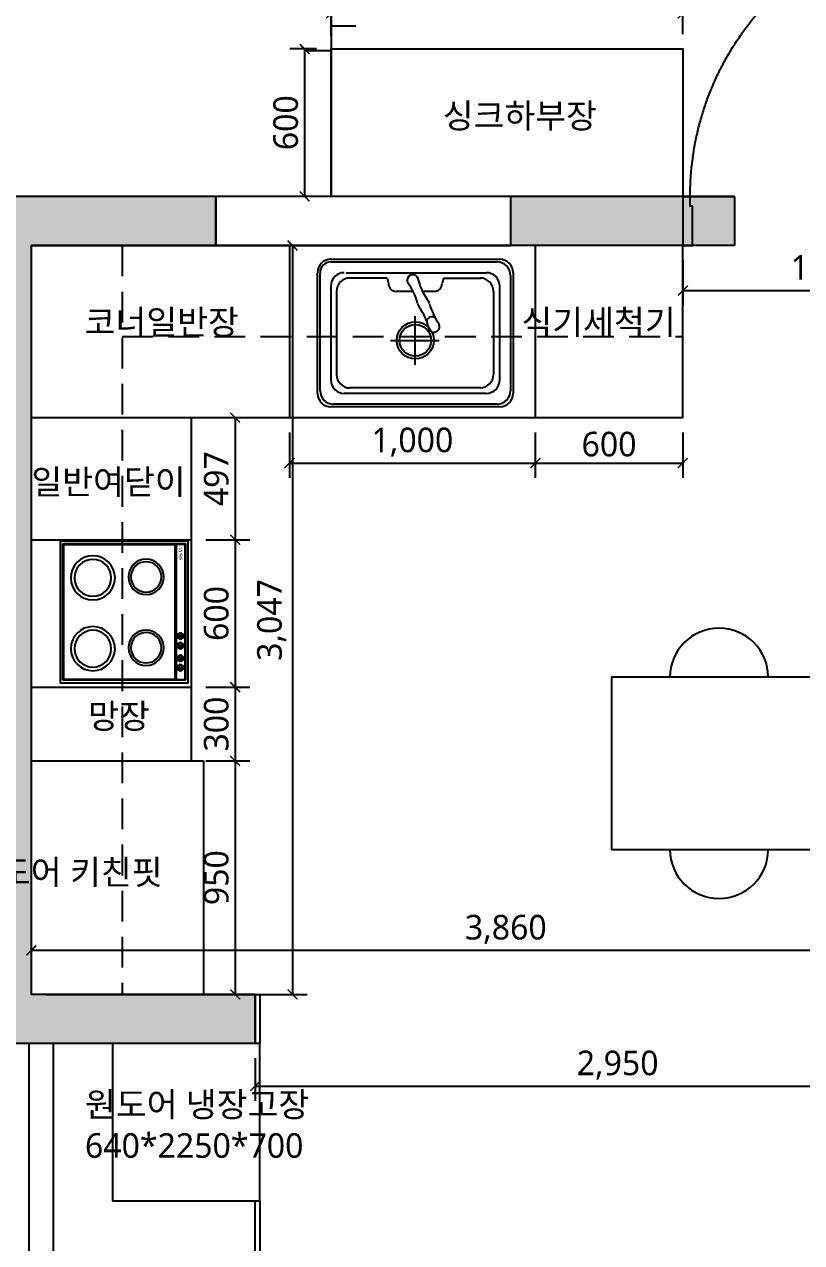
# Model space of a CAD drawing. Header units: millimetres. Extents: x 0 to 460473, y -68369 to 85219.
# Drawn here: x 223196 to 226357, y 33370 to 38327 of the extents above; entities that cross this region are included whole.
import ezdxf

# ---------------------------------------------------------------- set-up
doc = ezdxf.new("R2010")
doc.units = ezdxf.units.MM
doc.header["$LTSCALE"] = 50
doc.linetypes.add('CENTER2', pattern=[28.575, 19.05, -3.175, 3.175, -3.175])
doc.linetypes.add('HIDDEN2', pattern=[0.1875, 0.125, -0.0625])
for name, color, linetype in [('CO-FURB-DN', 9, 'Continuous'), ('DIM', 7, 'Continuous'), ('fur', 6, 'Continuous'), ('ha', 8, 'Continuous'), ('hid', 8, 'HIDDEN2'), ('text', 7, 'Continuous'), ('wall', 2, 'Continuous'), ('wall2', 3, 'Continuous'), ('win', 4, 'Continuous')]:
    doc.layers.add(name, color=color, linetype=linetype)
doc.styles.add('DH-TEXT', font='')
doc.styles.add('N 맑은고딕', font='malgun.ttf')
doc.styles.add('맑은 고딕', font='malgun.ttf')
doc.styles.get('DH-TEXT').set_extended_font_data('HY울릉도L')
doc.dimstyles.new('DH IN40', dxfattribs={"dimscale": 40, "dimtxt": 2.5, "dimasz": 1, "dimexe": 1.5, "dimexo": 1.5, "dimtad": 1, "dimdec": 7, "dimlunit": 6, "dimtxsty": '맑은 고딕', "dimblk": 'ARCHTICK', "dimcen": 2.5, "dimclrd": 256, "dimclre": 256, "dimclrt": 256, "dimadec": 0, "dimazin": 0, "dimtfac": 1, "dimtdec": 7, "dimtix": 1, "dimtmove": 0, "dimatfit": 3, "dimldrblk": 'ARCHTICK', "dimfxl": 1, "dimtfillclr": 1, "dimlwd": -1, "dimlwe": -1, "dimarcsym": 0})

# ---------------------------------------------------------------- blocks, each defined once
blk = doc.blocks.new('EWEDSF')
at = {"layer": 'ha', "transparency": 33554559}
h = blk.add_hatch(color=256, dxfattribs=at)
h.dxf.hatch_style = 1
h.paths.add_polyline_path([(221644, 39079.7), (221234, 39079.7), (221234, 28399.7), (221644, 28399.7), (221644, 28599.7), (221434, 28599.7), (221434, 29629.7), (222444, 29629.7), (222444, 29829.7), (221434, 29829.7), (221434, 34179.7), (222174, 34179.7), (222174, 34379.7), (221434, 34379.7), (221434, 36479.7), (222874, 36479.7), (222874, 34379.7), (222874, 34179.7), (224134, 34179.7), (224134, 34379.7), (223224, 34379.7), (223224, 37426.7), (223974, 37426.7), (223974, 37626.7), (222874, 37626.7), (222874, 36679.7), (222054, 36679.7), (222054, 37854.7), (221434, 37854.7), (221434, 38879.7), (221644, 38879.7)])
h.paths.add_polyline_path([(221434, 37754.7), (221954, 37754.7), (221954, 37454.7), (221954, 36679.7), (221434, 36679.7), (221434, 37454.7)], flags=16)
h.paths.add_polyline_path([(224484, 39079.2), (224244, 39079.2), (224244, 38879.7), (224484, 38879.7)])
h.paths.add_polyline_path([(226084, 37626.7), (225174, 37626.7), (225174, 37426.7), (226084, 37426.7)])
blk.add_line((224444, 38879.7), (224444, 37626.7))
blk.add_lwpolyline([(224544, 38319.7), (224444, 38319.7), (224444, 38219.7), (224344, 38219.7)])
at = {"layer": 'hid', "linetype": 'ByBlock'}
blk.add_line((225874, 37626.7), (226084, 37626.7), dxfattribs=at)
at = {"layer": 'wall', "color": 2}
for p, q in [((226084, 37626.7), (222874, 37626.7)), ((223974, 37426.7), (223974, 37626.7)), ((225174, 37426.7), (225174, 37626.7)), ((226084, 37626.7), (226084, 37426.7)), ((226084, 37426.7), (223224, 37426.7)), ((223224, 34379.7), (223224, 37426.7)), ((224134, 34379.7), (223224, 34379.7)), ((224134, 34379.7), (224134, 34179.7)), ((224134, 34179.7), (221434, 34179.7))]:
    blk.add_line(p, q, dxfattribs=at)
at = {"layer": 'win'}
blk.add_lwpolyline([(225174, 37626.7), (223974, 37626.7), (223974, 37426.7), (225174, 37426.7)], close=True, dxfattribs=at)
blk = doc.blocks.new('*U231')
at = {"layer": 'win', "linetype": 'Continuous', "transparency": 33554687}
for points in [[(30, 1350), (30, 200), (70, 200), (70, 1350)], [(0, 200), (0, 0), (40, 0), (40, 160), (30, 160), (30, 200)], [(1210, 200), (1210, 0), (1170, 0), (1170, 160), (1180, 160), (1180, 200)]]:
    blk.add_lwpolyline(points, close=True, dxfattribs=at)
at = {"layer": 'win', "linetype": 'CENTER2', "ltscale": 20, "transparency": 33554687}
blk.add_arc((30, 200), 1150, 0, 90, dxfattribs=at)
blk = doc.blocks.new('_ArchTick')
at = {"color": 0, "linetype": 'ByBlock', "const_width": 0.15}
blk.add_lwpolyline([(-0.5, -0.5), (0.5, 0.5)], dxfattribs=at)
blk = doc.blocks.new('*D251')
at = {"layer": 'Defpoints', "color": 0, "transparency": 16777216}
for p in [(224134, 34179.7), (227084, 34159.7), (227084, 34007)]:
    blk.add_point(p, dxfattribs=at)
at = {"layer": 'DIM', "transparency": 16777216}
for p, q in [((224134, 34119.7), (224134, 33947)), ((227084, 34099.7), (227084, 33947)), ((224134, 34007), (227084, 34007))]:
    blk.add_line(p, q, dxfattribs=at)
at = {"layer": 'DIM', "transparency": 16777216, "xscale": 40, "yscale": 40, "zscale": 40, "rotation": 180}
blk.add_blockref('_ArchTick', (224134, 34007), dxfattribs=at)
at = {"layer": 'DIM', "transparency": 16777216, "xscale": 40, "yscale": 40, "zscale": 40}
blk.add_blockref('_ArchTick', (227084, 34007), dxfattribs=at)
at = {"layer": 'DIM', "transparency": 16777216, "insert": (225609, 34092), "char_height": 100, "attachment_point": 5, "style": '맑은 고딕'}
blk.add_mtext('2,950', dxfattribs=at)
blk = doc.blocks.new('*D270')
at = {"layer": 'Defpoints', "color": 0, "transparency": 16777216}
for p in [(225874, 38371.7), (224444, 38219.7), (225874, 38226.7)]:
    blk.add_point(p, dxfattribs=at)
at = {"layer": 'DIM', "transparency": 16777216}
for p, q in [((224444, 38279.7), (224444, 38431.7)), ((225874, 38286.7), (225874, 38431.7)), ((224444, 38371.7), (225874, 38371.7))]:
    blk.add_line(p, q, dxfattribs=at)
at = {"layer": 'DIM', "transparency": 16777216, "xscale": 40, "yscale": 40, "zscale": 40, "rotation": 180}
blk.add_blockref('_ArchTick', (224444, 38371.7), dxfattribs=at)
at = {"layer": 'DIM', "transparency": 16777216, "xscale": 40, "yscale": 40, "zscale": 40}
blk.add_blockref('_ArchTick', (225874, 38371.7), dxfattribs=at)
at = {"layer": 'DIM', "transparency": 16777216, "insert": (225159, 38457), "char_height": 100, "attachment_point": 5, "style": '맑은 고딕'}
blk.add_mtext('1,430', dxfattribs=at)
blk = doc.blocks.new('*D271')
at = {"layer": 'Defpoints', "color": 0, "transparency": 16777216}
for p in [(224444, 38226.7), (224335.8, 37626.7), (224444, 37626.7)]:
    blk.add_point(p, dxfattribs=at)
at = {"layer": 'DIM', "transparency": 16777216}
for p, q in [((224384, 38226.7), (224275.8, 38226.7)), ((224335.8, 38226.7), (224335.8, 37626.7)), ((224384, 37626.7), (224275.8, 37626.7))]:
    blk.add_line(p, q, dxfattribs=at)
at = {"layer": 'DIM', "transparency": 16777216, "xscale": 40, "yscale": 40, "zscale": 40}
for p, rotation in [((224335.8, 38226.7), 90), ((224335.8, 37626.7), 270)]:
    blk.add_blockref('_ArchTick', p, dxfattribs=dict(at, rotation=rotation))
at = {"layer": 'DIM', "transparency": 16777216, "insert": (224259.1, 37926.7), "char_height": 100, "attachment_point": 5, "rotation": 90, "style": '맑은 고딕'}
blk.add_mtext('600', dxfattribs=at)
blk = doc.blocks.new('FB-021')
at = {"layer": 'CO-FURB-DN', "color": 8}
for p, q in [((-228.9, 399.9), (228.9, 399.9)), ((-265.3, 36.4), (-265.3, 363.6)), ((-187.4, 363.6), (192.6, 363.6)), ((265.3, 363.6), (265.3, 36.4)), ((-228.9, 327.2), (-228.9, 72.7)), ((228.9, 327.2), (228.9, 72.7)), ((192.6, 36.4), (-192.6, 36.4)), ((228.9, 0), (-228.9, 0))]:
    blk.add_line(p, q, dxfattribs=at)
at = {"layer": 'CO-FURB-DN', "color": 251}
for p, q in [((-258, 43.6), (-258, 363.6)), ((-228.9, 392.7), (221.7, 392.7)), ((-76.4, 349), (-178, 349)), ((-76.4, 349), (-72.7, 334.5)), ((76.4, 349), (72.7, 334.5)), ((76.4, 349), (178, 349)), ((258, 356.3), (258, 43.6)), ((-213.8, 313.1), (-213.8, 87.6)), ((-5.1, 312.7), (-51.6, 312.7)), ((50.9, 312.7), (19.7, 312.7)), ((212.3, 313.1), (212.3, 87.6)), ((-1.4, 245.4), (-1.4, 113.5)), ((-67.3, 179.4), (64.6, 179.4)), ((178, 50.9), (-177.4, 50.9)), ((221.7, 7.3), (-221.7, 7.3))]:
    blk.add_line(p, q, dxfattribs=at)
for radius in [50.2, 42.9]:
    blk.add_circle((0.1, 180.1), radius, dxfattribs=at)
at = {"layer": 'CO-FURB-DN', "color": 8}
for centre, radius, start, end in [((-228.9, 363.6), 36.4, 90, 180), ((228.9, 363.6), 36.4, 0, 90), ((-192.6, 327.2), 36.4, 90, 180), ((192.6, 327.2), 36.4, 0, 90), ((-6.6, 343), 15.3, 359.2451, 229.3055), ((-131.8, 248.8), 141.7, 13.1394, 38.5882), ((146.6, 375.3), 141.7, 190.5553, 216.4137), ((43.5, 289.7), 38.3, 193.1394, 216.3213), ((-101.6, 183.1), 141.7, 14.798, 36.3213), ((1.8, 268.4), 38.3, 16.5509, 36.4137), ((236.7, 338.3), 206.8, 196.5509, 214.0056), ((45.8, 228.7), 15.3, 58.1457, 163.3853), ((50.7, 217.8), 15.3, 174.4612, 18.1232), ((-192.6, 72.7), 36.4, 180, 270), ((192.6, 72.7), 36.4, 270, 0), ((-228.9, 36.4), 36.4, 180, 270), ((228.9, 36.4), 36.4, 270, 0)]:
    blk.add_arc(centre, radius, start, end, dxfattribs=at)
at = {"layer": 'CO-FURB-DN', "color": 251}
for centre, radius, start, end in [((-228.9, 363.6), 29.1, 90, 180), ((221.7, 356.3), 36.4, 0, 90), ((-177.4, 312.7), 36.4, 90, 180), ((-50.9, 334.5), 21.8, 180, 270), ((50.9, 334.5), 21.8, 270, 0), ((176, 312.7), 36.4, 0, 90), ((-176.7, 87.9), 37, 180.4305, 268.9606), ((176, 87.6), 36.4, 270, 0), ((-221.7, 43.6), 36.4, 180, 270), ((221.7, 43.6), 36.4, 270, 0)]:
    blk.add_arc(centre, radius, start, end, dxfattribs=at)
blk = doc.blocks.new('*D325')
at = {"layer": 'Defpoints', "color": 0, "transparency": 16777216}
for p in [(223874, 36726.7), (223874, 36229.7), (224053.3, 36229.7)]:
    blk.add_point(p, dxfattribs=at)
at = {"layer": 'DIM', "transparency": 16777216}
for p, q in [((223934, 36726.7), (224113.3, 36726.7)), ((224053.3, 36726.7), (224053.3, 36229.7)), ((223934, 36229.7), (224113.3, 36229.7))]:
    blk.add_line(p, q, dxfattribs=at)
at = {"layer": 'DIM', "transparency": 16777216, "xscale": 40, "yscale": 40, "zscale": 40}
for p, rotation in [((224053.3, 36726.7), 90), ((224053.3, 36229.7), 270)]:
    blk.add_blockref('_ArchTick', p, dxfattribs=dict(at, rotation=rotation))
at = {"layer": 'DIM', "transparency": 16777216, "insert": (223976.6, 36478.2), "char_height": 100, "attachment_point": 5, "rotation": 90, "style": '맑은 고딕'}
blk.add_mtext('497', dxfattribs=at)
blk = doc.blocks.new('*D326')
at = {"layer": 'Defpoints', "color": 0, "transparency": 16777216}
for p in [(223874, 36229.7), (223874, 35629.7), (224053.3, 35629.7)]:
    blk.add_point(p, dxfattribs=at)
at = {"layer": 'DIM', "transparency": 16777216}
for p, q in [((223934, 36229.7), (224113.3, 36229.7)), ((224053.3, 36229.7), (224053.3, 35629.7)), ((223934, 35629.7), (224113.3, 35629.7))]:
    blk.add_line(p, q, dxfattribs=at)
at = {"layer": 'DIM', "transparency": 16777216, "xscale": 40, "yscale": 40, "zscale": 40}
for p, rotation in [((224053.3, 36229.7), 90), ((224053.3, 35629.7), 270)]:
    blk.add_blockref('_ArchTick', p, dxfattribs=dict(at, rotation=rotation))
at = {"layer": 'DIM', "transparency": 16777216, "insert": (223976.6, 35929.7), "char_height": 100, "attachment_point": 5, "rotation": 90, "style": '맑은 고딕'}
blk.add_mtext('600', dxfattribs=at)
blk = doc.blocks.new('*D327')
at = {"layer": 'Defpoints', "color": 0, "transparency": 16777216}
for p in [(223874, 35629.7), (223874, 35329.7), (224053.3, 35329.7)]:
    blk.add_point(p, dxfattribs=at)
at = {"layer": 'DIM', "transparency": 16777216}
for p, q in [((223934, 35629.7), (224113.3, 35629.7)), ((224053.3, 35629.7), (224053.3, 35329.7)), ((223934, 35329.7), (224113.3, 35329.7))]:
    blk.add_line(p, q, dxfattribs=at)
at = {"layer": 'DIM', "transparency": 16777216, "xscale": 40, "yscale": 40, "zscale": 40}
for p, rotation in [((224053.3, 35629.7), 90), ((224053.3, 35329.7), 270)]:
    blk.add_blockref('_ArchTick', p, dxfattribs=dict(at, rotation=rotation))
at = {"layer": 'DIM', "transparency": 16777216, "insert": (223976.6, 35479.7), "char_height": 100, "attachment_point": 5, "rotation": 90, "style": '맑은 고딕'}
blk.add_mtext('300', dxfattribs=at)
blk = doc.blocks.new('*D328')
at = {"layer": 'Defpoints', "color": 0, "transparency": 16777216}
for p in [(223924, 35329.7), (223924, 34379.7), (224053.3, 34379.7)]:
    blk.add_point(p, dxfattribs=at)
at = {"layer": 'DIM', "transparency": 16777216}
for p, q in [((223984, 35329.7), (224113.3, 35329.7)), ((224053.3, 35329.7), (224053.3, 34379.7)), ((223984, 34379.7), (224113.3, 34379.7))]:
    blk.add_line(p, q, dxfattribs=at)
at = {"layer": 'DIM', "transparency": 16777216, "xscale": 40, "yscale": 40, "zscale": 40}
for p, rotation in [((224053.3, 35329.7), 90), ((224053.3, 34379.7), 270)]:
    blk.add_blockref('_ArchTick', p, dxfattribs=dict(at, rotation=rotation))
at = {"layer": 'DIM', "transparency": 16777216, "insert": (223976.6, 34854.7), "char_height": 100, "attachment_point": 5, "rotation": 90, "style": '맑은 고딕'}
blk.add_mtext('950', dxfattribs=at)
blk = doc.blocks.new('*D329')
at = {"layer": 'Defpoints', "color": 0, "transparency": 16777216}
for p in [(224274, 36726.7), (225274, 36726.7), (225274, 36541.6)]:
    blk.add_point(p, dxfattribs=at)
at = {"layer": 'DIM', "transparency": 16777216}
for p, q in [((224274, 36666.7), (224274, 36481.6)), ((225274, 36666.7), (225274, 36481.6)), ((224274, 36541.6), (225274, 36541.6))]:
    blk.add_line(p, q, dxfattribs=at)
at = {"layer": 'DIM', "transparency": 16777216, "xscale": 40, "yscale": 40, "zscale": 40, "rotation": 180}
blk.add_blockref('_ArchTick', (224274, 36541.6), dxfattribs=at)
at = {"layer": 'DIM', "transparency": 16777216, "xscale": 40, "yscale": 40, "zscale": 40}
blk.add_blockref('_ArchTick', (225274, 36541.6), dxfattribs=at)
at = {"layer": 'DIM', "transparency": 16777216, "insert": (224774, 36627), "char_height": 100, "attachment_point": 5, "style": '맑은 고딕'}
blk.add_mtext('1,000', dxfattribs=at)
blk = doc.blocks.new('*D330')
at = {"layer": 'Defpoints', "color": 0, "transparency": 16777216}
for p in [(225274, 36726.7), (225874, 36726.7), (225874, 36541.6)]:
    blk.add_point(p, dxfattribs=at)
at = {"layer": 'DIM', "transparency": 16777216}
for p, q in [((225274, 36666.7), (225274, 36481.6)), ((225874, 36666.7), (225874, 36481.6)), ((225274, 36541.6), (225874, 36541.6))]:
    blk.add_line(p, q, dxfattribs=at)
at = {"layer": 'DIM', "transparency": 16777216, "xscale": 40, "yscale": 40, "zscale": 40, "rotation": 180}
blk.add_blockref('_ArchTick', (225274, 36541.6), dxfattribs=at)
at = {"layer": 'DIM', "transparency": 16777216, "xscale": 40, "yscale": 40, "zscale": 40}
blk.add_blockref('_ArchTick', (225874, 36541.6), dxfattribs=at)
at = {"layer": 'DIM', "transparency": 16777216, "insert": (225574, 36618.3), "char_height": 100, "attachment_point": 5, "style": '맑은 고딕'}
blk.add_mtext('600', dxfattribs=at)
blk = doc.blocks.new('FB-009')
at = {"layer": 'CO-FURB-DN', "color": 251}
for p, q in [((10, 510), (10, 10)), ((278, 510), (10, 510)), ((13.4, 505.2), (13.4, 53.7)), ((275.4, 505.2), (13.4, 505.2)), ((566, 510), (266.8, 510)), ((563.4, 505.2), (266.8, 505.2)), ((563.4, 53.7), (563.4, 505.2)), ((566, 10), (566, 510)), ((10, 50), (278, 50)), ((13.4, 53.7), (275.4, 53.7)), ((266.8, 53.7), (563.4, 53.7)), ((266.8, 50), (566, 50)), ((10, 10), (278, 10)), ((12.2, 46.5), (12.2, 13.4)), ((276.4, 46.5), (12.2, 46.5)), ((12.2, 13.4), (276.4, 13.4)), ((564.4, 46.5), (266.8, 46.5)), ((266.8, 13.4), (564.4, 13.4)), ((266.8, 10), (566, 10)), ((385, 40.6), (385, 21.8)), ((388, 40.6), (388, 21.8)), ((424.2, 40.6), (424.2, 21.8)), ((427.2, 40.6), (427.2, 21.8)), ((474.9, 40.6), (474.9, 21.8)), ((477.9, 40.6), (477.9, 21.8)), ((514, 40.6), (514, 21.8)), ((517, 40.6), (517, 21.8)), ((564.4, 13.4), (564.4, 46.5))]:
    blk.add_line(p, q, dxfattribs=at)
at = {"layer": 'CO-FURB-DN'}
blk.add_lwpolyline([(0, 520), (576, 520), (576, 0), (0, 0)], close=True, dxfattribs=at)
at = {"layer": 'CO-FURB-DN', "color": 251}
for centre, radius in [((149.6, 387.2), 89.9), ((149.6, 387.2), 74.9), ((437.6, 387.2), 89.9), ((437.6, 387.2), 74.9), ((145.8, 170.8), 72), ((145.8, 170.8), 62), ((433.8, 170.8), 72), ((433.8, 170.8), 62), ((386.5, 31.2), 12.5), ((386.5, 31.2), 9.52), ((425.6, 31.2), 12.5), ((425.6, 31.2), 9.52), ((476.3, 31.2), 12.5), ((476.3, 31.2), 9.52), ((515.5, 31.2), 12.5), ((515.5, 31.2), 9.52)]:
    blk.add_circle(centre, radius, dxfattribs=at)
at = {"layer": 'CO-FURB-DN', "color": 251, "style": 'DH-TEXT'}
blk.add_text('Miele', height=15, dxfattribs=at).set_placement((29, 23.1))
blk = doc.blocks.new('*D335')
at = {"layer": 'Defpoints', "color": 0, "transparency": 16777216}
for p in [(223214, 34179.7), (223086.3, 33319.7), (223214, 33319.7)]:
    blk.add_point(p, dxfattribs=at)
at = {"layer": 'DIM', "transparency": 16777216}
for p, q in [((223154, 34179.7), (223026.3, 34179.7)), ((223086.3, 34179.7), (223086.3, 33319.7)), ((223154, 33319.7), (223026.3, 33319.7))]:
    blk.add_line(p, q, dxfattribs=at)
at = {"layer": 'DIM', "transparency": 16777216, "xscale": 40, "yscale": 40, "zscale": 40}
for p, rotation in [((223086.3, 34179.7), 90), ((223086.3, 33319.7), 270)]:
    blk.add_blockref('_ArchTick', p, dxfattribs=dict(at, rotation=rotation))
at = {"layer": 'DIM', "transparency": 16777216, "insert": (223009.6, 33749.7), "char_height": 100, "attachment_point": 5, "rotation": 90, "style": '맑은 고딕'}
blk.add_mtext('860', dxfattribs=at)
blk = doc.blocks.new('*D343')
at = {"layer": 'Defpoints', "color": 0, "transparency": 16777216}
for p in [(225874, 37426.7), (227084, 37426.7), (227084, 37243.5)]:
    blk.add_point(p, dxfattribs=at)
at = {"layer": 'DIM', "transparency": 16777216}
for p, q in [((225874, 37366.7), (225874, 37183.5)), ((227084, 37366.7), (227084, 37183.5)), ((225874, 37243.5), (227084, 37243.5))]:
    blk.add_line(p, q, dxfattribs=at)
at = {"layer": 'DIM', "transparency": 16777216, "xscale": 40, "yscale": 40, "zscale": 40, "rotation": 180}
blk.add_blockref('_ArchTick', (225874, 37243.5), dxfattribs=at)
at = {"layer": 'DIM', "transparency": 16777216, "xscale": 40, "yscale": 40, "zscale": 40}
blk.add_blockref('_ArchTick', (227084, 37243.5), dxfattribs=at)
at = {"layer": 'DIM', "transparency": 16777216, "insert": (226479, 37328.8), "char_height": 100, "attachment_point": 5, "style": '맑은 고딕'}
blk.add_mtext('1,210', dxfattribs=at)
blk = doc.blocks.new('*D344')
at = {"layer": 'Defpoints', "color": 0, "transparency": 16777216}
for p in [(223224, 37426.7), (223224, 34379.7), (224286.6, 34379.7)]:
    blk.add_point(p, dxfattribs=at)
at = {"layer": 'DIM', "transparency": 16777216}
for p, q in [((223284, 37426.7), (224346.6, 37426.7)), ((224286.6, 37426.7), (224286.6, 34379.7)), ((223284, 34379.7), (224346.6, 34379.7))]:
    blk.add_line(p, q, dxfattribs=at)
at = {"layer": 'DIM', "transparency": 16777216, "xscale": 40, "yscale": 40, "zscale": 40}
for p, rotation in [((224286.6, 37426.7), 90), ((224286.6, 34379.7), 270)]:
    blk.add_blockref('_ArchTick', p, dxfattribs=dict(at, rotation=rotation))
at = {"layer": 'DIM', "transparency": 16777216, "insert": (224201.6, 35903.2), "char_height": 100, "attachment_point": 5, "rotation": 90, "style": '맑은 고딕'}
blk.add_mtext('3,047', dxfattribs=at)
blk = doc.blocks.new('*D345')
at = {"layer": 'Defpoints', "color": 0, "transparency": 16777216}
for p in [(227084, 34559.2), (223224, 34379.7), (227084, 34379.7)]:
    blk.add_point(p, dxfattribs=at)
at = {"layer": 'DIM', "transparency": 16777216}
for p, q in [((223224, 34439.7), (223224, 34619.2)), ((227084, 34439.7), (227084, 34619.2)), ((223224, 34559.2), (227084, 34559.2))]:
    blk.add_line(p, q, dxfattribs=at)
at = {"layer": 'DIM', "transparency": 16777216, "xscale": 40, "yscale": 40, "zscale": 40, "rotation": 180}
blk.add_blockref('_ArchTick', (223224, 34559.2), dxfattribs=at)
at = {"layer": 'DIM', "transparency": 16777216, "xscale": 40, "yscale": 40, "zscale": 40}
blk.add_blockref('_ArchTick', (227084, 34559.2), dxfattribs=at)
at = {"layer": 'DIM', "transparency": 16777216, "insert": (225154, 34644.2), "char_height": 100, "attachment_point": 5, "style": '맑은 고딕'}
blk.add_mtext('3,860', dxfattribs=at)

msp = doc.modelspace()

# ---------------------------------------------------------------- linework, layer by layer
at = {"layer": 'fur'}
for p, q in [((224273.99868442, 37426.695099), (224273.99868442, 36726.695099)), ((225273.99868442, 37426.695099), (225273.99868442, 36726.695099)), ((223223.99868442, 36229.695099), (223873.99868442, 36229.695099)), ((223223.99868442, 35629.695099), (223873.99868442, 35629.695099)), ((223223.99868442, 35329.695099), (223873.99868442, 35329.695099)), ((223873.99868442, 35329.695099), (223923.99868442, 35329.695099)), ((223923.99868442, 35329.695099), (223923.99868442, 34379.695099)), ((223923.99868442, 34379.695099), (223873.99868442, 34379.695099))]:
    msp.add_line(p, q, dxfattribs=at)
for points in [[(225873.99868442, 37626.695099), (224443.99868442, 37626.695099), (224443.99868442, 38226.695099), (225873.99868442, 38226.695099)], [(224133.99868442, 34379.695099), (224153.99868442, 34379.695099), (224153.99868442, 34179.695099), (224133.99868442, 34179.695099)], [(223553.99868442, 33539.695099), (224153.99868442, 33539.695099), (224153.99868442, 34179.695099), (223553.99868442, 34179.695099)], [(224133.99868442, 33539.695099), (224153.99868442, 33539.695099), (224153.99868442, 33319.695099), (224133.99868442, 33319.695099)]]:
    msp.add_lwpolyline(points, close=True, dxfattribs=at)
for points in [[(223223.99868442, 36726.695099), (225873.99868442, 36726.695099), (225873.99868442, 37426.695099), (223873.99868442, 37426.695099)], [(223873.99868442, 34379.695099), (223223.99868442, 34379.695099), (223223.99868442, 37426.695099), (223873.99868442, 37426.695099)], [(223873.99868442, 36726.695099), (223873.99868442, 35329.695099)]]:
    msp.add_lwpolyline(points, dxfattribs=at)
at = {"layer": 'hid', "ltscale": 20}
for p, q in [((223593.99868442, 37426.695099), (223593.99868442, 34379.695099)), ((223593.99868442, 37056.695099), (225873.99868442, 37056.695099))]:
    msp.add_line(p, q, dxfattribs=at)
at = {"layer": 'hid', "linetype": 'ByBlock'}
msp.add_lwpolyline([(225583.99868442, 34969.96310581), (227083.99868442, 34969.96310581), (227083.99868442, 35669.96310581), (225583.99868442, 35669.96310581)], close=True, dxfattribs=at)
for centre, start, end in [((226021.61261512, 35669.96310581), 0, 180), ((226021.61261512, 34969.96310581), 180, 0)]:
    msp.add_arc(centre, 200, start, end, dxfattribs=at)
at = {"layer": 'wall2'}
msp.add_lwpolyline([(223213.99868442, 33319.695099), (223313.99868442, 33319.695099), (223313.99868442, 34179.695099), (223213.99868442, 34179.695099)], close=True, dxfattribs=at)

# ---------------------------------------------------------------- block references
at = {"layer": 'CO-FURB-DN', "xscale": 1.500205058099792, "yscale": 1.500205058099792, "zscale": 1.500205058099792}
msp.add_blockref('FB-021', (224785.6630622, 36770.89484763), dxfattribs=at)
at = {"layer": 'CO-FURB-DN', "xscale": -1, "rotation": 90}
msp.add_blockref('FB-009', (223861.60650892, 36224.13516764), dxfattribs=at)
at = {"layer": 'ha'}
msp.add_blockref('EWEDSF', (0, 0), dxfattribs=at)
at = {"layer": 'win', "linetype": 'Continuous', "xscale": -1}
msp.add_blockref('*U231', (227083.99870454, 37426.69510123), dxfattribs=at)

# ---------------------------------------------------------------- texts
at = {"layer": 'text', "char_height": 100, "attachment_point": 1, "style": 'N 맑은고딕'}
for s, insert in [('싱크하부장', (224897.24372363, 38004.69026911)), ('코너일반장', (223440.76135384, 37164.84313552)), ('식기세척기', (225217.33153987, 37164.84313552)), ('일반여닫이', (223224.1064358, 36515.00042463)), ('망장', (223455.20520426, 35562.13066032)), ('4도어 키친핏', (223021.89465862, 34926.88404077)), ('원도어 냉장고장\\P640*2250*700', (223442.20034621, 33981.60979356))]:
    msp.add_mtext_dynamic_manual_height_columns(s, width=2503.2681092748, gutter_width=500, heights=[0], dxfattribs=dict(at, insert=insert))

# ---------------------------------------------------------------- dimensions: what is measured, and where the dimension line sits
at = {"layer": 'DIM'}
for base, p1, p2, picture, middle in [((225873.9986844184, 38371.6539402088), (224443.9986844184, 38219.695099002), (225873.9986844184, 38226.695099002), '*D270', (225158.9986844184, 38456.9800271653)), ((227083.9986844184, 37243.4562824118), (225873.9986844184, 37426.695099002), (227083.9986844184, 37426.695099002), '*D343', (226478.9986844184, 37328.7823693683)), ((225273.9986844184, 36541.6498722439), (224273.9986844184, 36726.695099002), (225273.9986844184, 36726.695099002), '*D329', (224773.9986844184, 36626.9759592004)), ((225873.9986844184, 36541.6498722439), (225273.9986844184, 36726.695099002), (225873.9986844184, 36726.695099002), '*D330', (225573.9986844184, 36618.3142744178)), ((227083.9986844184, 34559.1503061261), (223223.9986844184, 34379.695099002), (227083.9986844184, 34379.695099002), '*D345', (225153.9986844184, 34644.2046539522)), ((227083.9986844184, 34006.9652385199), (224133.9986844184, 34179.695099002), (227083.9986844184, 34159.695099002), '*D251', (225608.9986844184, 34092.019586346))]:
    dim = msp.add_linear_dim(base=base, p1=p1, p2=p2, dimstyle='DH IN40', dxfattribs=at)
    dim.commit()
    dim.dimension.update_dxf_attribs({"geometry": picture, "text_midpoint": middle})
for base, p1, p2, picture, middle in [((224335.7656471649, 37626.6950990021), (224443.9986844184, 38226.695099002), (224443.9986844184, 37626.695099002), '*D271', (224259.1012449909, 37926.695099002)), ((224286.6445981087, 34379.6950990021), (223223.9986844184, 37426.695099002), (223223.9986844184, 34379.695099002), '*D344', (224201.5902502826, 35903.195099002)), ((224053.2775378334, 36229.6950990021), (223873.9986844184, 36726.695099002), (223873.9986844184, 36229.695099002), '*D325', (223976.6131356595, 36478.195099002)), ((224053.2775378341, 34379.6950990021), (223923.9986844184, 35329.695099002), (223923.9986844184, 34379.695099002), '*D328', (223976.6131356602, 34854.695099002)), ((223086.2505030816, 33319.6950990021), (223213.9986844184, 34179.695099002), (223213.9986844184, 33319.695099002), '*D335', (223009.5861009076, 33749.695099002))]:
    dim = msp.add_linear_dim(base=base, p1=p1, p2=p2, angle=90, dimstyle='DH IN40', dxfattribs=at)
    dim.commit()
    dim.dimension.update_dxf_attribs({"geometry": picture, "text_midpoint": middle})
for base, p1, p2, picture, middle in [((224053.2775378337, 35629.6950990021), (223873.9986844184, 36229.695099002), (223873.9986844184, 35629.695099002), '*D326', (223976.6131356597, 35929.695099002)), ((224053.2775378339, 35329.6950990021), (223873.9986844184, 35629.695099002), (223873.9986844184, 35329.695099002), '*D327', (223976.6131356599, 35479.695099002))]:
    dim = msp.add_linear_dim(base=base, p1=p1, p2=p2, angle=90, dimstyle='DH IN40', override={"dimtmove": 1}, dxfattribs=at)
    dim.commit()
    dim.dimension.update_dxf_attribs({"geometry": picture, "text_midpoint": middle})

doc.saveas('drawing.dxf')
